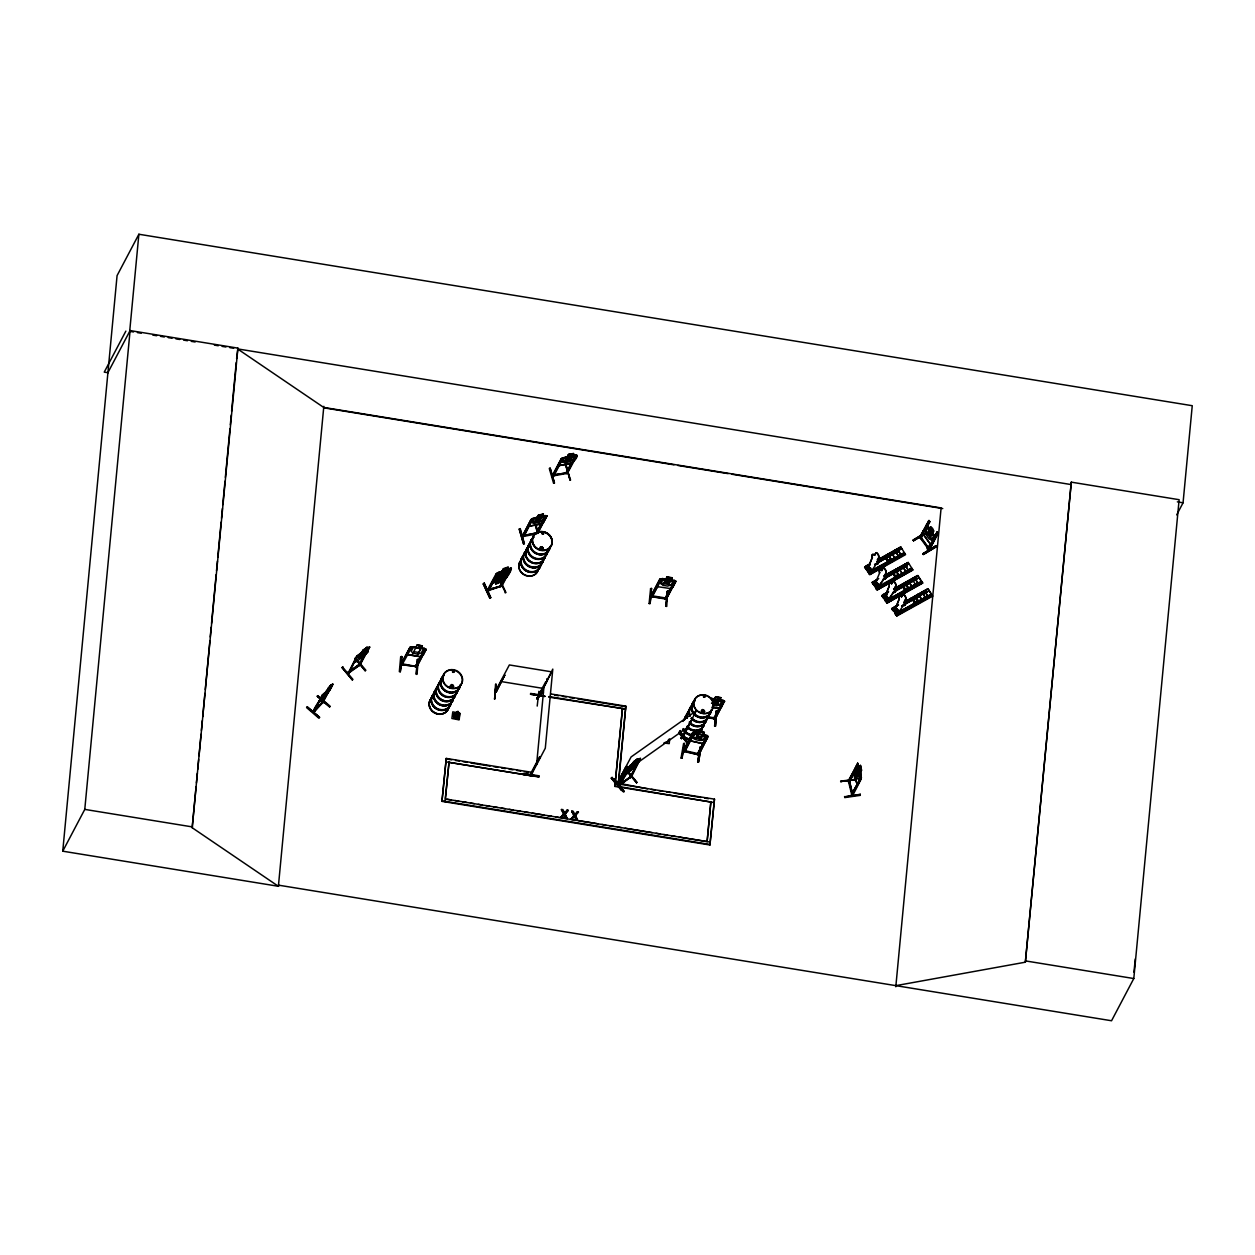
<?xml version="1.0" encoding="UTF-8"?>
<svg xmlns="http://www.w3.org/2000/svg" width="1255" height="1255" viewBox="0 0 1255 1255"><rect width="100%" height="100%" fill="white"/><g stroke="black" fill="none" stroke-linecap="round" stroke-linejoin="round"><path stroke-width="1.5" d="M453.118 716.291L453.855 713.781L458.044 711.507L457.871 717.876L455.126 718.346L453.118 716.291L457.604 711.585M458.608 716.731L458.373 711.836M668.633 739.336L667.895 741.862L665.15 742.332M868.115 569.205L868.821 568.107M887.05 597.019C885.952 594.368 886.156 599.498 885.889 596.58M868.601 569.158L867.801 568.531M869.574 567.652L870.578 567.982L868.287 568.17M875.629 583.465L876.272 584.61L876.821 583.261M876.57 584.218C876.429 583.497 878.939 582.414 876.429 583.732M877.072 582.869L877.841 583.653M885.873 596.941L885.654 597.804L885.481 596.611M885.716 596.847L885.967 597.129M887.018 596.439L886.359 596.298M897.152 608.91C897.654 609.82 896.337 609.601 894.846 610.322M897.466 609.475L897.607 609.726M320.229 701.059L328.057 692.776L320.229 701.059L320.26 699.882M320.354 700.918L320.386 700.008M457.871 717.876L458.373 712.056M501.827 586.085L487.222 590.368L496.086 573.864L497.404 573.425L488.823 590.65L487.52 591.011L488.132 590.399M487.395 590.336L489.074 589.238L489.152 590.054M502.314 585.363L500.165 586.038L503.804 579.371M500.165 586.038L502.094 584.877M400.235 671.77L401.71 656.569L400.235 671.77L399.341 671.629L400.69 656.741L401.71 656.569M402.463 664.852L402.949 663.675L401.176 663.989M411.216 647.784L409.789 647.564L411.185 648.302L402.337 664.224M415.374 666.264L402.902 663.926M417.429 659.408L418.323 659.55L417.005 674.39L416.127 674.249L417.429 659.408L416.409 673.951M531.775 774.084C529.469 774.335 533.155 771.025 531.273 774.963L538.897 776.939L522.974 774.508L523.037 773.676L528.386 774.523M523.225 773.362L539.132 775.825L538.897 776.939M544.545 696.431L530.551 694.25L530.63 693.419L541.25 695.113M530.74 693.905L544.874 696.117M531.461 774.68L531.524 773.425M538.097 696.949L538.395 694.972L538.097 696.949L539.164 695.254M538.756 696.886L538.787 695.537M538.317 696.666L539.211 695.035M539.572 756.843L540.011 758.271L539.572 756.843L530.865 773.221M547.368 680.492L546.945 679.065L547.368 680.492L537.658 699.082L536.889 698.909L538.113 697.764L537.297 698.298M875.833 584.501L875.159 583.732L875.645 584.861M875.237 584.234L876.21 584.626M885.701 597.584L885.497 596.847M894.815 610.401L896.007 610.746M495.537 684.257L494.737 698.862M494.548 699.113L496.102 684.006L494.564 699.208M537.705 698.376L551.745 671.849L509.357 664.946L495.254 691.521L495.756 690.783L496.321 691.74M495.992 691.474L495.364 692.211L496.462 691.05M495.207 692.038L504.777 675.096L496.007 692.289L504.777 675.096M537.156 697.874L537.03 698.925L546.443 681.889L545.674 682.296M538.881 691.301L537.203 706.079M278.657 885.183L278.547 886.312L62.75 851.188L117.076 275.598L138.881 234.246L1192.25 405.71L1183.057 502.8L1176.704 514.848M138.881 234.246L129.689 331.336L133.532 331.963M62.75 851.188L84.775 809.397L130.096 330.567L237.917 348.121L192.188 827.735L278.39 886.281L278.516 885.167L1111.553 1020.754L1133.798 978.539L1179.12 499.694L1071.299 482.155L1025.351 962.193L895.897 985.646M192.188 827.735L196.062 786.854M196.423 782.963L197.349 773.221M197.725 769.331L198.635 759.604M199.012 755.714L201.035 734.301M201.412 730.41L202.322 720.668M202.698 716.778L204.91 693.419M205.271 689.528L209.883 640.866M210.244 636.975L211.169 627.233M211.53 623.343L216.142 574.68M216.503 570.79L217.429 561.063M217.805 557.173L221.115 522.127M221.492 518.237L222.402 508.51M222.778 504.604L224.99 481.245M225.351 477.355L229.963 428.692M230.324 424.802L231.249 415.076M231.61 411.185L236.222 362.522M236.599 358.616L237.917 348.121M278.39 886.281L323.821 406.322M420.394 656.71L408.142 654.749L407.608 652.271L408.142 654.718L420.472 656.757L423.327 655.032L426.12 649.51M416.08 647.094L410.479 647.015L424.755 648.537L421.288 647.941M411.922 655.377L417.162 644.897L422.355 645.901L417.162 644.897M415.844 647.909L420.802 648.71L418.715 652.459L413.852 651.674M416.236 647.156L413.24 647.439L411.248 651.251L412.989 653.29L417.868 654.09L421.319 652.882L423.327 649.086L421.084 647.988L422.166 645.792M423.249 654.969L420.3 656.616M615.138 783.528L714.487 799.137L709.922 844.991L441.964 801.365L446.247 758.412L532.434 772.437L531.9 775.841L449.525 762.428M441.964 801.365L446.247 758.412M445.4 798.102L449.07 761.801L445.054 801.867M459.22 719.586L459.816 713.248L458.906 719.852L451.878 718.456L452.804 711.852L459.785 713.311M543.462 692.744L539.634 692.133L539.085 695.521L544.843 696.462M539.634 692.133L539.368 695.003L543.195 695.631M536.575 764.766L544.074 685.638M614.872 786.414L622.464 708.542L614.872 786.414L710.142 801.914M551.133 693.999L625.837 706.157L618.229 784.03L627.249 766.648L625.806 767.009L617.319 784.061M618.511 783.512L625.837 706.157M649.102 603.561L650.592 588.689L651.533 588.517L650.168 603.357L649.196 603.53M650.168 603.357L651.188 588.783M649.98 603.702L651.439 588.532M661.024 579.747L659.597 579.512L650.655 596.533L652.741 596.219L652.208 596.847M652.427 596.831L652.475 595.498L651.078 595.356M657.4 584.422L660.444 578.869M659.597 579.512L660.977 580.265L652.082 596.925M658.106 586.665L657.589 584.281L657.934 586.712L670.201 588.548L664.789 598.839L666.436 599.215L666.876 598.525L650.827 596.564L660.287 578.806L666.029 579.026L666.954 576.892L672.178 577.739L671.096 579.779M665.432 598.368L666.923 598.008M666.217 599.153L675.159 582.053L673.668 582.32L665.103 598.964L665.056 597.898L652.694 595.874M665.872 606.291L667.456 591.105L665.872 606.291L666.75 606.432L667.55 591.152M670.092 588.611L673.041 586.979L675.943 581.347L670.892 579.826M675.943 581.347L674.468 580.328M669.699 738.834L669.229 743.635L663.848 743.007M711.005 698.36L714.723 698.862M714.581 698.768L715.648 696.729L720.856 697.749L715.648 696.729M715.444 717.829C713.107 718.676 712.824 717.75 715.617 717.844M713.844 717.562L713.797 718.817M715.444 726.237L716.809 711.381L715.444 726.269L714.566 726.127L716.181 710.957L714.738 726.096M718.895 708.385L711.899 707.24L718.88 708.542L721.578 706.612M721.735 706.816L718.786 708.463M709.922 844.991L714.487 799.137M723.853 701.89L722.362 702.173L713.483 718.676M720.652 697.623L719.586 699.663L724.621 701.341L723.053 700.227M895.803 986.775L941.109 507.93L323.712 407.436L237.509 348.89L1070.562 484.477M1025.351 962.193L1071.299 482.155M1133.94 972.186L1135.289 958.946M869.417 568.86L869.009 568.154M869.699 568.703L869.386 567.778M870.562 568.06L868.962 568.766M876.696 584.187L876.398 583.261M886.485 597.333L886.171 596.423L886.642 597.223M896.698 610.244L896.588 609.193M895.27 611.012L895.552 609.805L895.992 610.589M844.615 796.941L860.255 794.274M458.248 711.632L458.608 715.35M523.053 773.833L538.944 776.327M681.041 758.114L683.599 743.446L684.555 743.337L682.108 757.957L681.136 758.083M681.92 758.302L684.32 743.572M692.744 732.857L683.144 751.337L692.07 734.238L693.497 734.567L684.665 751.745L684.963 750.302M685.089 751.212L683.865 750.066L683.191 750.741L698.815 754.883L707.506 737.736L706.094 737.407L697.372 753.957M690.391 740.842L702.533 743.588L690.391 740.842L689.701 738.254L692.587 732.795L706.832 735.21L707.883 736.465M692.587 732.795L698.251 733.516C697.89 729.077 707.287 731.806 703.302 734.426M684.697 751.604L693.497 734.567M698.141 733.249L699.208 731.21M697.121 754.428L697.858 753.314M698.533 754.82L708.071 736.481L703.067 734.614L704.384 732.387M700.149 747.243L701.012 747.447L698.564 762.067L697.686 761.879L700.416 746.929M700.321 746.898L697.686 761.879M698.549 762.036L701.012 747.4M685.167 750.71L697.435 753.486L697.435 754.569L706.094 737.407M854.122 772.327L854.937 768.719L854.294 772.311M456.6 718.456L458.248 712.244M452.428 671.927L452.741 670.954M452.804 671.566L453.714 671.77M453.102 671.707L453.934 672.162M450.922 685.638L450.969 686.595M452.553 685.763L451.988 687.175M541.987 533.689L542.552 532.842M541.376 547.023L540.905 548.937M540.842 548.561L540.67 547.666M542.191 549.015L542.631 547.949M542.929 548.404C539.305 552.42 540.325 543.368 542.929 548.404A10.118 9.13 27.8 0 0 541.172 546.725M703.38 696.729L705.028 696.384M703.977 696.698L703.851 696.792M702.078 710.44L701.984 711.616M701.906 711.146L702.267 710.252M537.815 532.606L536.23 532.763L536.105 534.018M553.894 475.159L552.2 475.472L554.224 474.547M849.055 781.849C848.396 776.861 850.451 785.661 848.333 780.798M849.353 782.32L855.345 770.648M851.847 793.772L852.71 793.646M851.533 794.368L852.631 795.56L861.244 778.916L860.914 777.582L851.533 794.368C851.784 797.788 854.153 792.784 851.925 793.756M875.096 583.857L875.692 583.857M894.815 610.071L895.694 610.307M920.119 536.732L929.516 549.768L938.144 533.093L936.858 532.198L928.088 548.953L928.92 550.019M921.437 537.564L920.668 536.403M489.293 589.976C488.32 587.873 488.697 592.156 489.387 589.803M502 585.975L500.463 586.587L505.765 576.547M539.038 696.384L538.411 696.494M531.696 774.068L530.896 773.943M495.552 691.521L496.415 691.568M877.465 559.636L877.747 559.479A5.428 2.024 60.7 0 1 876.649 563.636L871.55 570.852L868.554 566.476L872.147 557.596A5.428 2.024 60.7 0 1 874.468 555.259L875.927 552.875A2.714 1.004 60.7 0 1 877.967 554.02A2.714 1.004 60.7 0 1 878.924 557.251L877.465 559.636A5.428 2.024 60.7 0 1 876.366 563.793M869.542 564.546L872.413 557.455A5.428 2.024 60.7 0 1 874.751 555.102M879.708 572.766L879.426 572.923A5.428 2.024 60.7 0 1 881.763 570.586L882.03 570.429A5.428 2.024 60.7 0 0 879.708 572.766L875.849 581.802L878.845 586.179L883.661 579.104A5.428 2.024 60.7 0 0 884.759 574.947L886.203 572.562A2.714 1.004 60.7 0 0 885.261 569.346A2.714 1.004 60.7 0 0 883.206 568.186L882.94 568.342A2.714 1.004 60.7 0 1 884.979 569.503A2.714 1.004 60.7 0 1 885.936 572.719L886.203 572.562M889.215 586.085L885.622 594.964L888.618 599.325L893.435 592.266A5.428 2.024 60.7 0 0 894.533 588.109L895.992 585.724A2.714 1.004 60.7 0 0 895.035 582.508A2.714 1.004 60.7 0 0 892.995 581.347L891.536 583.732A5.428 2.024 60.7 0 0 889.215 586.085L885.905 594.807L888.901 599.184L893.717 592.109A5.428 2.024 60.7 0 0 894.815 587.952L895.992 585.724M904.353 605.443A5.428 2.024 60.7 0 0 904.745 601.019L905.922 598.792A2.714 1.004 60.7 0 0 904.965 595.56A2.714 1.004 60.7 0 0 902.925 594.415L901.482 596.8A5.428 2.024 60.7 0 0 899.145 599.137L895.552 608.016L898.549 612.393L903.647 605.177M896.007 608.189L892.556 610.056L895.835 607.859L899.145 599.137M455.126 718.346L458.044 712.338M682.814 737.783L691.034 720.809L681.089 738.238L683.128 737.171M358.773 664.93L347.98 672.46L359.997 663.769L360.42 664.538L358.538 665.37L360.263 664.821M631.469 777.002L630.088 777.88L640.144 758.726L630.967 776.578L620.221 784.187M631.783 776.406L619.17 784.548L620.441 783.544L647.533 788.799M522.409 535.854L531.022 519.492L532.559 519.758L523.931 536.387L522.3 536.042L536.105 532.92M568.013 472.523L552.482 475.331M552.671 474.829L566.225 473.025M524.041 535.869L522.582 535.305L522.974 536.073M567.542 472.617L566.334 473.464M566.319 472.304L567.872 472.021M125.861 331.116L104.243 372.123L108.04 372.735M107.883 372.688L130.096 330.567M317.28 696.305L329.579 706.832L317.28 696.305L317.844 695.678L330.143 706.236L329.579 706.832M313.515 711.256L313.483 712.511L322.802 694.517L313.06 712.15L323.523 700.776M314.848 711.052L313.844 711.067M314.079 711.067L322.802 694.517M313.75 712.338L313.593 712.401C308.871 712.762 342.035 668.868 330.175 689.654M329.359 689.779L322.912 696.603L331.132 684.744L322.504 702.941L332.889 684.101L332.277 684.712M328.386 688.085L330.206 686.893M329.924 686.956L330.991 684.916M322.504 702.941L322.504 701.859M322.08 702.58L331.822 684.948L323.21 701.388L313.201 711.867M322.488 701.639L322.849 702.831L322.237 702.298M342.913 666.766L342.05 667.597L352.294 679.912L352.969 679.441L342.646 667.142M319.413 717.593L307.083 707.051L319.601 717.248L318.848 718.189L306.581 707.6L307.302 706.722L319.507 717.358M368.515 647.439L369.754 647.172L356.514 656.428L348.121 673.527L357.722 655.502L362.083 651.973M348.388 673.433L348.184 672.209M349.031 672.1L349.251 672.696M357.832 655.643C344.435 676.367 379.606 639.454 364.421 655.643M357.597 655.581L349.188 672.774L349.219 671.582M366.005 649.164L367.072 647.125L365.942 649.463L367.589 648.725L365.597 652.522L358.977 658.216L357.832 658.012L363.166 649.949M363.762 649.949L366.178 648.239M358.538 665.37L363.903 655.345M358.899 665.793L368.845 648.38L367.386 648.725M369.488 647.156L360.06 665.072L360.577 664.224M366.742 652.726L369.645 647.047M355.149 658.295L365.205 670.766L354.961 658.451L355.604 657.965M409.789 647.564L401.082 663.973M410.495 646.811L400.863 664.601L417.068 666.483L401.176 664.726M407.593 652.475L410.652 646.858M416.88 656.177L422.37 645.745M420.441 656.396L415.311 666.938M415.154 666.844L423.876 650.294L425.351 650.012L416.644 666.546L415.374 666.185M425.947 649.353L416.754 667.095M490.595 597.819L484.21 583.261L490.595 597.819L489.795 598.086L483.269 583.857L489.874 598.023M484.242 583.261L483.253 583.873M550.098 468.335L554.428 483.112L553.581 483.285L549.282 468.444M519.947 528.904L524.198 543.713M520.056 528.92L519.193 529.092L523.523 543.87L524.386 543.713L520.229 528.59M487.818 590.995L497.2 573.064M488.917 590.446L493.921 580.03M495.662 576.735L497.404 573.425M502.408 570.9L499.663 572.406L497.655 576.202L499.192 577.018L503.647 575.48L501.655 579.277L497.2 580.814L499.208 577.018L506.895 573.033L508.902 569.237L506.863 569.378L508.055 567.072L503.286 568.703L502.282 570.9L503.475 568.876M552.357 475.441L561.079 458.906L562.616 459.157L553.769 475.88L552.404 476.053L561.958 458.169L567.511 456.538M495.647 583.795C508.699 577.865 490.705 588.046 496.839 581.489L494.815 581.63L496.823 577.833L504.51 573.849L506.502 570.052L502.047 571.59L500.055 575.386L504.51 573.864L506.047 574.664L504.039 578.461L500.227 581.991M495.835 583.685L496.917 581.645L492.431 582.446M552.702 476.084L552.514 474.861M562.115 458.153L559.087 463.613L559.62 465.511L571.449 463.315C573.127 462.044 579.888 455.863 575.684 454.953L572.217 455.659M553.847 474.453L553.769 475.88M553.737 475.174L562.46 458.64M531.022 519.492L522.488 536.685L522.755 535.32M542.176 516.26L545.674 515.711L531.916 518.754L529.03 524.214L529.579 526.112L541.407 523.915L544.152 521.405L541.266 523.712M524.166 535.148L524.229 535.822M529.249 524.339L532.12 518.911M523.649 535.65L532.402 519.241M508.134 567.229L506.989 569.095M568.593 454.498L567.433 456.663L564.687 457.84L562.679 461.636L564.342 462.797L569.048 461.934L572.421 459.832L574.429 456.036L572.264 455.832L573.504 453.526L568.452 454.467L573.504 453.526M568.641 454.671L567.386 456.506M509.467 570.649L501.624 585.536M501.765 586.226L511.381 568.186L497.262 573.221L492.258 582.54L493.733 582.744M570.052 479.912L565.644 465.134L570.586 480.085M495.207 577.222L497.921 574.508L509.044 570.633L509.53 572.296C499.396 588.109 515.946 565.927 509.985 568.139M537.579 533.469L535.618 525.72L537.815 533.391M573.551 453.698L572.421 455.565M543.242 514.221L542.223 516.417L544.372 516.636L542.38 520.433L538.991 522.519L534.301 523.398L532.638 522.237L534.63 518.441L537.517 517.295M543.446 514.126L538.458 515.225L537.328 517.091L538.411 515.068L543.446 514.126L542.364 516.166M571.229 462.985L566.115 472.727M567.699 472.053L565.989 473.449L567.417 473.339L552.686 476.006M566.146 473.417L576.108 456.114L567.495 471.927M567.417 473.339L577.08 455.345M535.948 533.5L542.05 521.923M504.636 578.806L506.424 577.629L501.373 580.108L500.29 582.147L505.42 592.486M536.967 532.355L544.827 517.468L546.207 517.217L544.67 516.966M537.344 533.25L546.051 516.699M538.364 532.104L546.851 516.009M544.027 521.594L547.023 515.946L545.627 515.554M445.698 761.801L531.9 775.841M445.321 798.98L710.205 842.105M530.551 694.25L544.748 696.274M545.721 681.779L536.92 698.313L537.971 698.392M538.646 697.184L552.796 669.103L545.298 748.215L531.289 774.806M530.724 774.727L540.121 756.922M531.477 773.629L531.838 772.813M651.565 588.517L650.545 588.689M652.302 596.282L657.542 586.367M667.095 576.986L666.013 579.183L663.048 579.449L661.04 583.246L662.797 585.285L667.66 586.085L671.127 584.877L673.119 581.081L670.876 579.983L671.958 577.786M667.456 591.105L668.162 591.56M665.15 597.725L666.75 597.976M666.201 599.231L675.755 581.347M561.409 809.695L562.868 809.553L564.577 812.958L561.409 809.695L563.62 814.024L560.593 817.507L561.801 817.711C564.326 809.114 568.076 824.049 564.17 814.903M560.593 817.507L563.809 813.679L561.597 809.35M561.801 817.711L564.358 814.558M566.899 810.212L568.123 810.401L566.899 810.212L564.405 813.303M563.26 818.182L567.197 818.589L564.938 814.181L568.123 810.401M567.197 818.589L565.127 813.836M571.715 811.373L573.174 811.232L574.884 814.636L571.715 811.373L573.943 815.703L570.9 819.186L574.115 815.358L571.904 811.028M572.296 819.044L574.664 816.236L576.233 820.064L574.664 816.236M575.433 815.515C582.085 827.312 570.507 813.632 578.43 812.079L577.222 811.891L574.712 814.981M577.222 811.891L578.43 812.079M611.891 777.739L622.292 789.975L621.617 790.462L618.182 786.367M611.295 778.21L612.158 777.378M616.958 783.638L631.092 756.953L696.337 710.769L681.747 738.536M618.982 782.493L617.68 784.014L618.088 782.649M626.904 766.225L618.464 783.34M618.856 785.144L628.237 767.166M619.217 785.583L628.802 767.731L628.065 768.954M619.578 785.52L631.626 776.406M620.096 784.281L628.802 767.731M629.163 768.17L620.566 784.61M637.587 758.804L636.348 761.001L637.995 760.248L635.987 764.06L629.383 769.754L628.237 769.55L633.681 761.612L637.587 758.804L636.458 761.126C651.047 751.29 621.539 769.158 625.351 772.829M637.697 758.93L632.504 763.683M634.167 761.487L636.567 759.777M630.716 777.159L629.728 777.457L639.673 760.044L631.296 777.221M627.28 771.903L636.599 782.493M636.646 782.493L627.484 771.543L636.583 782.696M681.449 738.662L691.395 721.249M678.704 732.826L687.771 743.603L678.782 732.355M712.338 703.506L714.346 699.71L721.17 700.588L716.636 702.392C722.19 706.141 715.915 706.22 715.366 702.659L712.871 703.631M715.789 696.823L714.707 699.035L711.742 699.286M720.872 697.576L719.57 699.819L721.813 700.918L719.821 704.714L716.354 705.922L713.107 705.404M715.287 718.456L715.287 717.64M715.13 719.052L722.974 703.537M715.021 718.99L724.621 701.184M705.028 741.878L707.914 736.309M713.938 802.541L615.138 785.897M865.699 566.287L865.323 568.139L869.213 565.613C870.719 562.695 865.04 565.88 865.589 567.652L869.386 573.19L901.043 554.694M868.758 565.33L869.323 564.248M869.135 569.613L867.754 567.605L866.797 569.425L868.068 567.433L869.448 569.441L868.178 571.417L869.448 569.441M874.468 555.259L875.927 552.875M873.009 571.15L873.464 570.288L873.245 571.888L871.456 569.252M884.304 556.593L888.901 562.946M876.963 580.077L872.413 582.681L877.135 589.991L912.856 569.958L908.212 562.46L885.622 574.978M876.037 580.641L876.617 579.575M876.414 584.94L875.049 582.932L874.092 584.736L875.363 582.759L876.727 584.752L875.457 586.744L876.727 584.752M881.763 570.586L883.206 568.186M910.032 569.064L876.665 588.517L872.994 581.598M869.731 564.248L864.632 567.15L869.841 574.664L905.561 554.647L900.933 547.133L878.594 559.808L900.713 547.4M880.539 587.199L881.104 586.132L880.288 586.477L878.406 583.701M886.281 594.101L886.391 592.721L882.767 594.76L882.312 596.549M888.524 597.741L890.313 600.361L890.877 599.278L886.454 601.663L882.767 594.76M922.676 534.332L912.965 540.168L913.671 540.529M885.826 593.803L886.391 592.721M891.536 583.732L892.995 581.347M886.516 597.913L885.246 599.906L886.516 597.913L885.136 595.905L883.865 597.898L885.559 599.717M923.727 533.202L920.621 538.552L919.79 537.485L928.998 520.464L929.845 521.625L927.225 526.582M919.727 537.14L928.998 520.464M886.454 601.663L886.909 600.8L886.909 603.153L922.629 583.12L917.405 575.559L893.607 588.956M929.845 521.625L920.668 538.442L921.437 537.862L928.716 547.902M908.212 562.46L884.195 576.076M921.468 537.344L921.154 537.956M930.849 526.943L929.626 529.061L927.743 527.618L925.735 531.414L926.41 535.163L929.265 539.117L931.665 539.603L933.657 535.807L932.496 533.014C936.026 531.069 929.767 523.712 929.704 528.763C922.409 517.797 939.085 544.011 934.536 535.838M933.704 530.896L932.622 533.077L934.614 535.822M922.833 553.784L935.963 545.705L936.277 546.741L923.351 554.506L922.833 553.784L935.963 545.705M895.756 606.871L896.321 605.789L896.211 607.153M901.482 596.8L902.925 594.415M911.836 579.214L916.448 585.552M928.747 549.847C933.5 544.074 920.903 554.49 931.194 543.509M935.555 535.242L937.297 531.932M896.447 610.981L895.176 612.958L896.447 610.981L895.082 608.973L894.125 610.777M932.34 543.352L935.195 537.924M938.144 533.093L929.077 550.035L919.852 537.438M896.384 614.73C897.796 618.746 895.442 612.44 892.132 608.895L892.697 607.828L896.384 614.73L900.808 612.346L900.008 612.691L898.109 609.93M903.38 605.334A5.428 2.024 60.7 0 0 904.463 601.176L905.922 598.792M893.968 589.238L918.001 575.606L922.629 583.12M900.808 612.346L900.243 613.428L898.455 610.793M896.603 615.64L932.324 595.607L927.931 588.673L932.559 596.188L896.729 616.064M856.349 779.449L841.023 781.536M851.925 795.497L848.364 780.955L857.636 763.291L859.377 767.652L860.459 765.628M849.274 780.155L852.38 793.537M854.984 768.876L857.808 763.26M848.364 780.955L857.62 764.342L849.29 782.179M848.506 782.179L849.604 781.457M860.444 765.393L861.636 770.288L860.553 772.311L861.385 770.209L860.444 765.393L859.204 767.684L858.263 765.911L856.255 769.707L855.988 773.786L857.102 778.351L858.546 779.167L860.553 775.37L860.318 772.249M860.24 794.195L860.271 795.356L844.741 797.6L844.741 796.517M860.914 777.582L851.612 794.368M851.988 795.545L861.307 777.786M856.836 783.763C852.333 757.157 853.18 784.626 858.483 783.387L861.369 777.927L860.491 772.217M452.788 671.378L453.086 671.99M453.996 671.88L453.149 672.445M452.961 686.501L451.502 687.097L451 686.156M543.635 533.328L542.803 533.799M543.556 534.128L542.16 533.799M540.56 547.87L542.395 548.168L540.732 548.623M701.953 710.926L702.502 710.126M702.016 711.177L702.8 712.228L703.977 711.522M314.785 710.989L322.315 702.141M328.026 692.791L330.269 689.544M899.176 613.617L931.869 595.199L932.559 596.188M453.855 717.546L457.495 711.977M330.583 686.563L329.971 687.081M329.563 687.567L322.739 696.776M401.224 663.471L402.777 663.66L402.4 664.899M713.53 718.158L715.46 718.456M324.59 692.823L323.021 694.564M637.148 764.264C600.659 794.541 633.116 770.068 637.383 764.311M360.169 653.824L362.852 653.118M458.044 711.507L456.6 713.311L453.855 713.781M852.569 795.403L848.976 780.924M852.851 794.854L849.604 781.771M621.617 790.462L618.26 786.305M622.37 789.724L612.048 777.457M622.26 789.96L618.558 785.552M342.05 667.582L352.326 679.865M366.742 649.164L365.989 649.541M328.167 691.129L327.414 690.862M564.938 814.181L567.935 810.746M575.261 815.86L578.257 812.424M618.778 782.744L617.413 782.728L617.993 783.402M681.402 737.485L682.751 736.654M681.669 738.222L681.606 737.391M682.595 737.94L681.575 738.568M347.87 672.821L360.122 664.915L348.341 673.37M630.041 776.704L631.406 775.888M327.947 688.383L331.273 684.854M323.225 694.894L321.876 695.49M313.593 712.401L323.539 701.859M896.823 609.318L897.419 610.008M495.364 577.175L497.984 574.664M703.569 711.82L703.945 710.738M703.851 711.742L702.769 712.197M317.515 695.898L329.704 706.675M666.327 599.153L650.827 596.564M538.395 519.193L543.666 516.527L539.242 519.46C544.184 521.029 538.881 522.802 538.003 520.072L532.591 522.864L537.171 519.837L535.242 518.095L538.552 519.084M559.62 465.511L571.402 463.158L574.037 460.836M550.161 468.037L554.428 483.112L549.91 468.335M523.539 543.854L519.288 529.03M697.2 753.91L699.019 754.177M698.643 754.82L683.426 751.4M453.118 714.911L457.495 711.758M626.151 767.433L627.249 766.648M687.771 743.603L688.462 743.101L679.284 732.214L688.446 743.117M367.197 647.266L363.181 650.106M363.275 650.074L367.025 647.423M365.832 649.321L368.719 647.455M357.973 656.083L356.514 656.428M365.205 670.766L365.88 670.264L356.734 659.346M632.708 763.777L629.916 765.519M640.034 760.467L638.575 760.828M622.386 773.504L628.739 768.986M638.293 762.224L687.615 727.304M636.395 782.853L637.069 782.351L627.924 771.433M497.121 573.253L498.988 571.888M455.126 713.185L457.808 711.491M702.439 743.493L705.216 741.768L702.533 743.588M667.158 581.787L672.476 580.751L667.942 582.555L670.123 585.52L666.672 582.806L661.103 584.061L665.793 582.179C660.538 578.382 666.593 578.681 667.205 581.912M711.491 703.145L714.487 702.016L712.448 699.176L715.821 701.592M670.107 588.454L673.057 586.807M926.253 525.249L927.618 526.002M913.028 540.183L922.739 534.363M913.467 540.701L924.982 533.752M913.483 540.874L924.81 534.097M930.316 544.074L923.115 534.128L930.316 544.074L932.434 543.493M936.293 546.725L923.351 554.49M687.913 743.478L678.735 732.559M878.924 557.251L878.641 557.393A2.714 1.004 60.7 0 0 877.7 554.177A2.714 1.004 60.7 0 0 875.645 553.031M878.249 559.526L900.337 547.086L900.933 547.964M869.825 564.421L864.632 567.15M878.327 559.652L900.933 547.133M870.201 564.515L864.993 567.433L870.186 564.703M877.12 561.314L897.529 549.878M877.214 561.44L897.639 550.019M877.418 561.754L892.713 553.126M877.496 561.879L892.807 553.298M896.211 551.4L901.216 548.357L901.843 549.314M869.37 566.742L865.95 568.844M877.778 562.036L901.67 548.812M874.594 564.499L886.501 557.816L874.672 564.625M889.889 555.918L898.407 551.149M889.983 556.043L898.517 551.29M873.386 569.55L904.463 552.608L868.366 572.547M868.742 572.625L868.978 573.394L901.294 555.275M869.244 573.817L901.451 555.526M869.15 573.692L901.561 555.698M869.731 574.523L905.231 553.941M884.759 574.947L885.026 574.79A5.428 2.024 60.7 0 1 883.928 578.963L879.112 586.022L876.116 581.645L872.492 583.308L876.508 580.94M877.12 579.747L871.958 582.555L878.72 578.618M883.834 575.81L908.102 562.664L884.493 576.767M877.496 579.826L872.586 583.434M884.399 576.641L908.306 563.417M872.884 583.889L876.178 581.802M884.697 577.08L905.09 565.581M884.791 577.206L898.392 569.582M901.796 567.668L905.2 565.77M876.665 582.069L873.245 584.155M883.442 578.43L908.604 563.856M883.583 578.869L907.475 565.644L883.661 579.104M875.661 587.873L911.726 568.107M876.037 587.952L876.257 588.721L896.556 577.127M899.945 575.214L908.463 570.445M876.225 588.705L908.573 570.601M912.51 569.268L876.476 589.097L910.455 569.943M876.523 589.144L910.55 570.068M876.79 589.285L912.244 569.111M888.603 591.952L881.747 595.717L888.493 591.78M893.701 589.097L918.001 575.606M887.269 592.988L882.155 596.047M894.062 589.364L917.782 575.888M882.657 596.125L887.379 593.615M900.996 585.975L894.188 589.787L901.106 586.116M916.291 577.394L904.384 584.077L914.707 578.492M884.069 595.639L887.505 593.756M894.486 590.242L901.278 586.367M914.879 578.743L904.682 584.516L914.989 578.916M894.58 590.368L901.372 586.556M886.438 595.215L883.018 597.317M894.846 590.509L918.864 577.724M893.356 592.015L915.475 579.622M893.435 592.266L917.295 578.822M885.434 601.019L917.75 582.9M921.75 581.849L921.531 581.081L885.701 601.176L918.111 583.183M891.019 598.87L906.455 590.43M909.734 588.375L920.056 582.806M887.254 601.318L906.612 590.681M910.016 588.768L918.519 583.999M918.629 584.187L886.689 602.384L881.7 595.639M922.488 582.163L886.877 603.137M886.673 602.573L922.378 582.555M886.799 602.996L922.519 582.979M898.423 604.832L891.63 608.691L897.199 606.055M927.822 588.893L903.992 602.431M898.533 605.02C894.093 605.663 888.415 612.628 895.615 607.624M903.898 602.306L927.931 588.673M893.78 608.142L897.184 606.243M904.118 602.855L926.237 590.462M892.305 609.663L895.741 607.765M904.212 602.98L912.746 598.227M916.119 596.313L926.347 590.603M904.416 603.294L912.903 598.478M916.323 596.627L924.81 591.811M904.51 603.42L924.919 591.984M896.384 608.283L892.964 610.385M904.777 603.577L928.888 590.901M904.871 603.702L926.974 591.309M920.307 595.545L901.592 606.039L920.417 595.686M923.696 593.646L927.1 591.732L923.79 593.772M899.255 612.879L931.461 594.148L895.317 614.04L927.68 595.968M895.631 614.228L931.461 594.148M932.418 595.231L896.243 615.358M401.616 656.569L400.408 671.425M682.077 737.312L681.089 738.238M704.777 697.2L703.553 696.854M702.235 710.565L703.177 710.487M562.162 458.31L575.684 454.953M359.542 664.46C361.738 663.048 357.314 664.664 359.573 665.134M490.783 597.474L484.132 583.324M631.281 775.982L619.845 784.861M715.758 701.733L719.335 700.368L717.201 704.29L713.97 703.773M497.906 574.633L509.122 570.79M493.56 582.681L504.667 578.853M497.639 573.912L496.086 573.864M509.263 569.927L510.346 568.986M494.58 580.077L505.875 576.39M489.058 589.474L500.62 586.101L487.536 589.866M487.599 590.901L501.843 586.022M505.153 592.831L505.953 592.533L500.196 580.092M500.902 571.7L503.145 572.484M897.482 609.899L896.007 609.506M896.29 610.448L895.725 609.679L896.949 609.585M930.284 543.901L932.481 543.258M886.014 597.537L886.595 596.407M856.851 783.575L858.451 783.214M929.578 533.155L933.469 535.132L930.284 534.787L931.116 539.964L929.453 534.379C926.331 535.571 923.617 530.285 929.029 533.03L928.339 528.057L929.877 533.406M496.243 691.615L495.349 691.536M660.428 579.026L662.358 578.586M451.753 685.057C447.235 687.724 456.773 687.536 451.675 685.183M704.604 697.294L703.82 697.168M639.156 759.008L640.254 758.851M639.266 759.15L640.113 758.977M562.616 459.157L561.079 458.906M565.456 465.48L566.303 465.323L570.021 480.179M537.469 517.138L531.916 518.754M531.179 520.009L532.559 519.758M535.399 526.08L536.261 525.923L538.426 533.312M524.072 535.32L536.011 533.093M534.238 534.363L522.629 536.591M857.416 765.77L857.62 764.342M861.244 778.916L860.381 777.661M844.537 796.784L860.13 794.697M856.585 765.221L860.13 779.888M861.15 775.512L857.636 763.291M861.369 777.927L861.103 775.512M875.708 583.45L875.927 584.422M698.266 733.359L695.333 733.453L693.325 737.25L695.05 739.462L699.882 740.544L703.333 739.509L705.326 735.712L703.098 734.442M697.639 753.22L699.27 753.706M451.627 684.854L452.977 685.418M703.051 710.079C697.937 711.679 707.491 713.719 703.02 709.891A1.569 1.428 27.8 0 0 701.451 711.789A1.569 1.428 27.8 0 0 704.118 712.228A1.569 1.428 27.8 0 0 702.988 709.859M702.706 710.205L703.506 710.44M137.391 332.591L141.235 333.218M152.796 335.101L156.64 335.728M160.499 336.356L164.342 336.983M168.201 337.611L172.045 338.238M175.904 338.866L179.747 339.493M183.607 340.121L187.45 340.748M191.309 341.376L195.153 341.988M214.401 345.125L218.26 345.753M222.104 346.38L225.963 347.007M229.806 347.635L233.665 348.263M1177.347 501.859L1183.057 502.8M323.994 407.859L673.982 464.836M677.857 465.464L728.12 473.637M731.994 474.264L942.756 508.573M667.08 577.159L671.943 577.943M662.311 578.508L674.453 580.485M711.052 698.439L723.037 700.384M715.977 711.287L716.856 711.428M500.635 681.481L543.023 688.383M706.691 716.589L713.75 717.735M706.643 717.091L715.225 718.472M706.408 717.531L715.083 718.942M539.368 692.65L543.195 693.262M554.694 695.144L558.522 695.756M562.35 696.384L566.178 697.011M570.005 697.639L573.849 698.251M577.677 698.878L625.555 706.675M548.937 696.572L625.555 709.044L548.67 697.09M651.345 789.426L655.157 790.038M658.969 790.666L662.781 791.278M666.593 791.905L670.39 792.517M674.202 793.144L700.886 797.49M704.698 798.102L708.495 798.729M447.894 759.228L451.722 759.855M455.549 760.483L459.377 761.11M463.205 761.722L467.048 762.35M470.876 762.977L490.03 766.099M493.858 766.711L497.686 767.338M501.514 767.966L505.357 768.593M509.185 769.205L513.013 769.833M516.84 770.46L520.668 771.088M524.512 771.7L528.339 772.327M447.251 799.31L451.125 799.937M454.985 800.565L458.859 801.192M462.719 801.82L466.593 802.447M470.452 803.075L474.327 803.702M478.186 804.345L482.061 804.973M485.92 805.6L489.795 806.228M493.654 806.855L497.529 807.483M501.388 808.11L505.263 808.738M509.122 809.365L512.997 810.008M516.856 810.636L520.731 811.263M524.59 811.891L528.465 812.518M532.324 813.146L543.933 815.044M547.792 815.672L551.651 816.299M555.526 816.927L559.385 817.554M570.994 819.437L574.853 820.08M578.728 820.707L598.055 823.845M601.929 824.472L605.789 825.1M609.663 825.743L613.522 826.37M617.397 826.998L621.256 827.625M625.131 828.253L652.192 832.661M656.067 833.289L659.926 833.916M663.801 834.544L667.66 835.171M671.535 835.814L675.394 836.442M679.269 837.069L706.33 841.477M442.231 800.847L710.205 844.474M1025.978 960.985L1133.798 978.539M84.775 809.397L192.595 826.951M699.176 731.367L704.353 732.543M691.991 734.74L693.419 735.069M706 737.924L707.428 738.238M868.993 569.048L868.319 568.703M575.574 455.047L577.127 455.502M545.533 515.632L547.023 515.946M415.625 666.421L415.405 665.621L416.958 665.95M926.206 525.5L927.476 526.096M876.084 584.281L876.037 583.826M912.824 569.943L877.104 589.976M865.605 568.562L866.123 569.346M869.135 573.645L869.841 572.327M872.79 583.748L873.37 584.595M885.34 600.894L886.014 601.851M904.902 553.737L869.59 574.1M882.673 597.035L883.159 597.741M895.395 610.103L895.678 610.777M611.938 777.692L615.703 782.163M616.142 781.912L613.868 779.182L616.048 782.022M619.562 786.022L624.159 791.529L623.484 791.999L618.997 786.446M619.452 786.116L624.08 791.544L614.087 778.853L613.224 779.684L615.515 782.414M928.543 520.731L929.39 521.892M936.858 532.198L937.689 533.375M869.825 567.778L871.817 570.696M895.835 607.859L898.831 612.236M894.752 609.146L896.133 611.154M867.127 569.237L868.491 571.245M884.822 596.094L886.203 598.086M877.12 587.654L876.445 589.019M874.406 584.563L875.786 586.571M895.85 614.793L895.286 613.962M893.089 610.809L892.509 609.977M508.573 573.802L505.796 576.359L494.815 580.124L494.407 578.649M840.991 781.473L856.538 779.292L840.63 781.065L840.834 781.881M625.366 772.594L625.649 773.88M541.407 523.915L529.579 526.112M529.202 524.166L529.736 526.018M509.044 570.633L509.357 572.358M494.345 578.492L494.658 580.234M354.851 660.93L355.134 662.169M547.384 551.682A10.134 9.146 27.8 0 1 534.081 558.585A10.134 9.146 27.8 0 1 529.359 544.058M547.808 551.212A10.307 9.303 27.8 0 1 533.093 557.612A10.307 9.303 27.8 0 1 531.273 541.784M545.345 555.51A10.118 9.13 27.8 0 1 530.896 561.801A10.118 9.13 27.8 0 1 529.108 546.239A10.181 9.193 27.8 0 0 529.657 561.314A10.181 9.193 27.8 0 0 544.748 558.051M550.082 546.882A10.307 9.303 27.8 0 1 536.575 553.879A10.166 9.177 27.8 0 1 531.744 539.493M531.775 539.132A10.307 9.303 27.8 0 0 536.575 553.879A10.166 9.177 27.8 0 0 549.816 547.117M547.243 553.267A10.166 9.177 27.8 0 1 532.183 556.514A10.166 9.177 27.8 0 1 531.508 541.627M550.208 546.647A10.307 9.303 27.8 0 1 535.493 553.047A10.307 9.303 27.8 0 1 533.689 537.218M550.192 546.349A10.134 9.146 27.8 0 1 535.712 552.655A10.134 9.146 27.8 0 1 533.924 537.077M539.964 567.025A10.134 9.146 27.8 0 1 526.049 570.994A10.134 9.146 27.8 0 1 522.504 557.063M540.827 564.452A10.307 9.303 27.8 0 1 526.112 570.852A10.307 9.303 27.8 0 1 524.292 555.024M538.489 568.515A10.118 9.13 27.8 0 1 525.218 575.386A10.118 9.13 27.8 0 1 520.511 560.907M544.764 557.863A10.118 9.13 27.8 0 1 529.767 561.111A10.118 9.13 27.8 0 1 529.092 546.27M538.63 568.264A10.118 9.13 27.8 0 1 525.359 575.135A10.118 9.13 27.8 0 1 520.637 560.656M544.56 558.255A10.118 9.13 27.8 0 1 529.563 561.503A10.118 9.13 27.8 0 1 528.888 546.678M543.227 559.887A10.307 9.303 27.8 0 1 528.512 566.287A10.307 9.303 27.8 0 1 526.708 550.459M540.952 563.934A10.166 9.177 27.8 0 1 527.633 570.837A10.166 9.177 27.8 0 1 522.896 556.294M541.187 564.546A10.166 9.177 27.8 0 1 526.316 564.875A10.166 9.177 27.8 0 1 526.645 550.835M542.96 560.138A10.166 9.177 27.8 0 1 542.395 562.475M540.952 564.217A10.307 9.303 27.8 0 1 527.445 571.213A10.307 9.303 27.8 0 1 522.645 556.467M543.352 559.652A10.307 9.303 27.8 0 1 528.637 566.068A10.307 9.303 27.8 0 1 526.818 550.223M543.337 559.369A10.134 9.146 27.8 0 1 530.034 566.256A10.134 9.146 27.8 0 1 525.312 551.745M457.761 689.717A10.134 9.146 27.8 0 1 443.282 696.023A10.134 9.146 27.8 0 1 441.493 680.43M458.059 689.481A10.307 9.303 27.8 0 1 443.344 695.882A10.307 9.303 27.8 0 1 441.525 680.053M460.459 684.916A10.307 9.303 27.8 0 1 445.745 691.317A10.307 9.303 27.8 0 1 443.941 675.488M458.185 688.948A10.166 9.177 27.8 0 1 444.866 695.866A10.166 9.177 27.8 0 1 440.129 681.308M459.628 687.489A10.166 9.177 27.8 0 1 445.666 691.474A10.166 9.177 27.8 0 1 442.121 677.512M460.585 684.681A10.307 9.303 27.8 0 1 445.87 691.081A10.307 9.303 27.8 0 1 444.05 675.253M460.569 684.383A10.134 9.146 27.8 0 1 447.266 691.285A10.134 9.146 27.8 0 1 442.544 676.759M450.906 702.722A10.134 9.146 27.8 0 1 436.411 709.028A10.134 9.146 27.8 0 1 434.638 693.45M451.204 702.486A10.307 9.303 27.8 0 1 436.489 708.887A10.307 9.303 27.8 0 1 434.669 693.058M448.882 706.549A10.134 9.146 27.8 0 1 435.579 713.452A10.134 9.146 27.8 0 1 430.857 698.925M432.787 697.043A10.103 9.114 27.8 0 0 434.559 712.558A10.103 9.114 27.8 0 0 448.976 706.283A10.181 9.193 27.8 0 1 434.465 712.715A10.181 9.193 27.8 0 1 432.677 697.074M455.518 693.952A10.134 9.146 27.8 0 1 442.231 700.855A10.134 9.146 27.8 0 1 437.509 686.328M455.675 693.733A10.181 9.193 27.8 0 1 442.34 700.651A10.181 9.193 27.8 0 1 437.587 686.077M453.604 697.921A10.307 9.303 27.8 0 1 438.889 704.322A10.307 9.303 27.8 0 1 437.069 688.493M451.329 701.953A10.166 9.177 27.8 0 1 436.803 708.275A10.166 9.177 27.8 0 1 435.014 692.666M453.337 698.157A10.166 9.177 27.8 0 1 441.258 705.514A10.166 9.177 27.8 0 1 434.073 692.587M435.265 690.517A10.166 9.177 27.8 0 1 437.022 688.87M451.329 702.251A10.307 9.303 27.8 0 1 436.599 708.651A10.307 9.303 27.8 0 1 434.795 692.823M453.165 700.055A10.307 9.303 27.8 0 1 437.885 703.349A10.307 9.303 27.8 0 1 437.195 688.258M453.149 699.725A10.134 9.146 27.8 0 1 438.12 702.973A10.134 9.146 27.8 0 1 437.446 688.116M892.713 581.504A2.714 1.004 60.7 0 1 894.768 582.649A2.714 1.004 60.7 0 1 895.709 585.881M889.199 583.873A5.428 2.024 60.7 0 1 891.819 583.575M902.659 594.572A2.714 1.004 60.7 0 1 904.698 595.717A2.714 1.004 60.7 0 1 905.639 598.933M899.16 597.866A5.428 2.024 60.7 0 1 901.749 596.643M708.777 714.738A10.134 9.146 27.8 0 1 701.859 722.268A10.134 9.146 27.8 0 1 691.27 718.519M689.105 713.97A10.134 9.146 27.8 0 1 692.509 705.451M709.075 714.503A10.307 9.303 27.8 0 1 702.047 722.158A10.307 9.303 27.8 0 1 691.285 718.346M689.874 716.134A10.307 9.303 27.8 0 1 692.54 705.075M706.879 718.409A10.181 9.193 27.8 0 1 699.945 725.97A10.181 9.193 27.8 0 1 689.309 722.205M687.128 717.625A10.181 9.193 27.8 0 1 690.548 709.091A10.103 9.114 27.8 0 0 687.269 717.515M702.675 709.577A10.181 9.193 27.8 0 1 704.604 711.381M706.863 718.299A10.103 9.114 27.8 0 1 699.976 725.798A10.103 9.114 27.8 0 1 689.419 722.064M702.69 709.53A10.103 9.114 27.8 0 1 704.588 711.318M711.491 709.938A10.307 9.303 27.8 0 1 696.76 716.338A10.307 9.303 27.8 0 1 694.956 700.51M709.201 713.97A10.166 9.177 27.8 0 1 702.267 721.531A10.166 9.177 27.8 0 1 691.662 717.766M690.266 715.585A10.166 9.177 27.8 0 1 691.144 706.33M710.644 712.511A10.166 9.177 27.8 0 1 695.584 715.774A10.166 9.177 27.8 0 1 694.894 700.886M709.201 714.268A10.307 9.303 27.8 0 1 702.173 721.923A10.307 9.303 27.8 0 1 691.411 718.111M689.999 715.899A10.307 9.303 27.8 0 1 690.893 706.518M711.601 709.702A10.307 9.303 27.8 0 1 696.886 716.103A10.307 9.303 27.8 0 1 695.082 700.274M711.585 709.404A10.134 9.146 27.8 0 1 698.298 716.307A10.134 9.146 27.8 0 1 693.56 701.78M689.277 738.897A10.103 9.114 27.8 0 1 680.414 730.536M706.502 718.974A10.103 9.114 27.8 0 1 690.972 724.527M686.909 718.205A10.103 9.114 27.8 0 1 688.556 711.381M689.215 739.07A10.181 9.193 27.8 0 1 680.273 730.645M689.136 739.226A10.181 9.193 27.8 0 1 680.194 730.802M704.62 722.943A10.307 9.303 27.8 0 1 688.775 728.606M684.524 719.664A10.307 9.303 27.8 0 1 688.101 713.515M704.353 723.178A10.166 9.177 27.8 0 1 697.419 730.739A10.166 9.177 27.8 0 1 686.799 726.974M684.524 719.962A10.166 9.177 27.8 0 1 685.089 717.625M686.281 715.554A10.166 9.177 27.8 0 1 688.038 713.891M704.181 725.076A10.307 9.303 27.8 0 1 686.956 726.551M684.65 719.429A10.307 9.303 27.8 0 1 688.211 713.279M704.165 724.747A10.134 9.146 27.8 0 1 687.222 726.19M684.948 719.193A10.134 9.146 27.8 0 1 688.462 713.138M706.706 718.754A10.181 9.193 27.8 0 1 691.05 724.355M686.956 717.986A10.181 9.193 27.8 0 1 688.603 711.114M691.16 735.367A10.134 9.146 27.8 0 1 686.328 733.328M683.018 729.359A10.134 9.146 27.8 0 0 684.414 731.524A10.307 9.303 27.8 0 0 691.285 735.257M683.897 720.119A10.134 9.146 27.8 0 1 685.654 718.472M701.922 727.743A10.134 9.146 27.8 0 1 701.357 730.081M702.345 727.273A10.307 9.303 27.8 0 1 698.768 733.422M691.411 735.022A10.307 9.303 27.8 0 1 683.144 728.904M684.038 719.523A10.307 9.303 27.8 0 1 685.81 717.844M702.345 726.99A10.166 9.177 27.8 0 1 698.815 733.061M691.552 734.63A10.166 9.177 27.8 0 1 683.41 728.606M683.081 721.421A10.166 9.177 27.8 0 1 686.046 717.687M683.912 719.758A10.307 9.303 27.8 0 1 685.685 718.08M702.22 727.508A10.307 9.303 27.8 0 1 700.431 731.979M495.521 581.567L500.557 578.367L503.506 578.884L501.749 577.598L506.157 574.147L500.965 577.488C499.961 575.245 495.396 577.441 499.772 578.257L495.521 581.567M923.241 530.802L923.115 534.128L923.241 530.802M628.3 770.335L632.802 765.958L635.234 765.472L633.885 764.907L637.634 760.844L633.336 765.001L630.904 765.55L632.222 766.099L628.3 770.335M710.848 802.039L707.114 841.603L710.848 802.039M326.582 691.05L324.574 694.846L329.689 687.756L326.582 691.05M361.848 652.788L359.84 656.585L363.589 653.933L365.597 650.137L361.848 652.788M417.978 645.635L421.1 646.152L417.978 645.635M497.106 582.226L499.961 581.253L497.106 582.226M504.102 568.939L506.957 567.95L504.102 568.939M567.213 457.369L565.205 461.181L569.911 460.303L571.904 456.506L567.213 457.369M569.299 454.843L572.327 454.279L569.299 454.843M537.156 517.97L535.148 521.766L539.854 520.903L541.862 517.091L537.156 517.97M539.242 515.444L542.27 514.879L539.242 515.444M665.652 579.873L663.644 583.669L668.523 584.454L670.515 580.657L665.652 579.873M667.77 577.629L670.907 578.147L667.77 577.629M632.253 764.326L630.245 768.123L633.995 765.472L635.987 761.675L632.253 764.326M716.464 697.466L719.601 697.984L716.464 697.466M697.921 734.034L695.913 737.83L700.745 738.928L702.737 735.132L697.921 734.034M700.023 731.853L703.129 732.559L700.023 731.853M888.038 554.349L892.415 561.126L888.038 554.349M891.254 552.545L895.631 559.322L891.254 552.545M894.893 550.521L899.27 557.298L894.893 550.521M897.309 549.157L901.686 555.934L897.309 549.157M891.693 571.7L896.07 578.477L891.693 571.7M895.317 569.676L899.694 576.453L895.317 569.676M898.549 567.872L902.925 574.649L898.549 567.872M902.172 565.848L906.549 572.609L902.172 565.848M904.588 564.483L908.965 571.26L904.588 564.483M929.265 529.736L927.272 533.532L930.128 537.485L932.136 533.689L929.265 529.736M931.037 528.073L932.512 531.289L931.037 528.073M901.482 584.861L905.859 591.638L901.482 584.861M905.106 582.822L909.483 589.599L905.106 582.822M908.338 581.034L912.714 587.811L908.338 581.034M914.377 577.645L918.754 584.422L914.377 577.645M911.412 597.929L915.789 604.69L911.412 597.929M915.036 595.89L919.413 602.667L915.036 595.89M918.268 594.086L922.645 600.863L918.268 594.086M921.892 592.062L926.268 598.839L921.892 592.062M924.308 590.697L928.684 597.474L924.308 590.697M858.859 768.358L856.851 772.154L857.949 776.72L859.957 772.923L858.859 768.358M860.303 766.805L860.648 770.413L860.303 766.805M611.326 778.163L615.876 783.653L611.373 778.116M426.214 649.557L424.551 648.553L426.214 649.557M571.449 460.569L569.723 460.899L568.06 459.487L562.648 462.279L567.213 459.236L565.283 457.495L568.703 458.671L573.723 455.926L569.299 458.859L571.449 460.569M695.96 733.814L698 736.889L693.309 738.52L698.815 737.564C699.27 741.25 705.655 741.58 700.149 737.36L704.62 735.775L699.38 736.669L695.96 733.814M533.328 544.137A10.118 9.13 27.8 0 0 550.427 546.929A10.166 9.177 27.8 0 0 543.18 531.681A10.166 9.177 27.8 0 0 533.281 544.168A10.166 9.177 27.8 0 0 550.459 546.96A10.118 9.13 27.8 0 0 543.195 531.712A10.118 9.13 27.8 0 0 533.328 544.137M533.14 544.513A10.118 9.13 27.8 0 0 550.239 547.306A10.118 9.13 27.8 0 0 542.991 532.089A10.118 9.13 27.8 0 0 533.14 544.513M540.058 548.749A1.569 1.428 27.8 0 0 542.725 549.172A1.569 1.428 27.8 0 0 541.595 546.803A1.569 1.428 27.8 0 0 540.058 548.749M441.399 699.584A10.134 9.146 27.8 0 0 455.879 693.278A10.118 9.13 27.8 0 1 441.415 699.553A10.118 9.13 27.8 0 1 439.627 684.006A10.134 9.146 27.8 0 0 441.399 699.584M453.604 686.281A10.134 9.146 27.8 0 0 451.69 684.477A10.118 9.13 27.8 0 1 453.588 686.281M443.69 682.171A10.134 9.146 27.8 0 0 460.836 684.948A10.134 9.146 27.8 0 0 453.573 669.715A10.134 9.146 27.8 0 0 443.69 682.171M443.517 682.547A10.103 9.114 27.8 0 0 460.585 685.324A10.103 9.114 27.8 0 0 453.353 670.139A10.103 9.114 27.8 0 0 443.517 682.547M450.435 686.767A1.569 1.428 27.8 0 0 453.102 687.207A1.569 1.428 27.8 0 0 451.973 684.838A1.569 1.428 27.8 0 0 450.435 686.767M887.003 559.463A1.804 1.632 27.8 0 0 890.062 559.495A1.804 1.632 27.8 0 0 888.336 556.969A1.804 1.632 27.8 0 0 887.003 559.463M887.097 559.291A1.804 1.632 27.8 0 0 890.156 559.322A1.804 1.632 27.8 0 0 888.43 556.796A1.804 1.632 27.8 0 0 887.097 559.291M894.376 574.617A1.804 1.632 27.8 0 0 897.451 574.649A1.804 1.632 27.8 0 0 895.709 572.123A1.804 1.632 27.8 0 0 894.376 574.617M904.165 587.779A1.804 1.632 27.8 0 0 907.224 587.811A1.804 1.632 27.8 0 0 905.498 585.285A1.804 1.632 27.8 0 0 904.165 587.779M914.001 601.004A1.804 1.632 27.8 0 0 917.076 601.035A1.804 1.632 27.8 0 0 915.334 598.51A1.804 1.632 27.8 0 0 914.001 601.004M914.095 600.831A1.804 1.632 27.8 0 0 917.154 600.863A1.804 1.632 27.8 0 0 915.428 598.337A1.804 1.632 27.8 0 0 914.095 600.831M694.595 707.365A10.181 9.193 27.8 0 0 711.789 710.173A10.181 9.193 27.8 0 0 704.51 694.862A10.181 9.193 27.8 0 0 694.595 707.365M694.548 707.569A10.103 9.114 27.8 0 0 711.601 710.346A10.103 9.114 27.8 0 0 704.384 695.16A10.103 9.114 27.8 0 0 694.548 707.569"/></g></svg>
